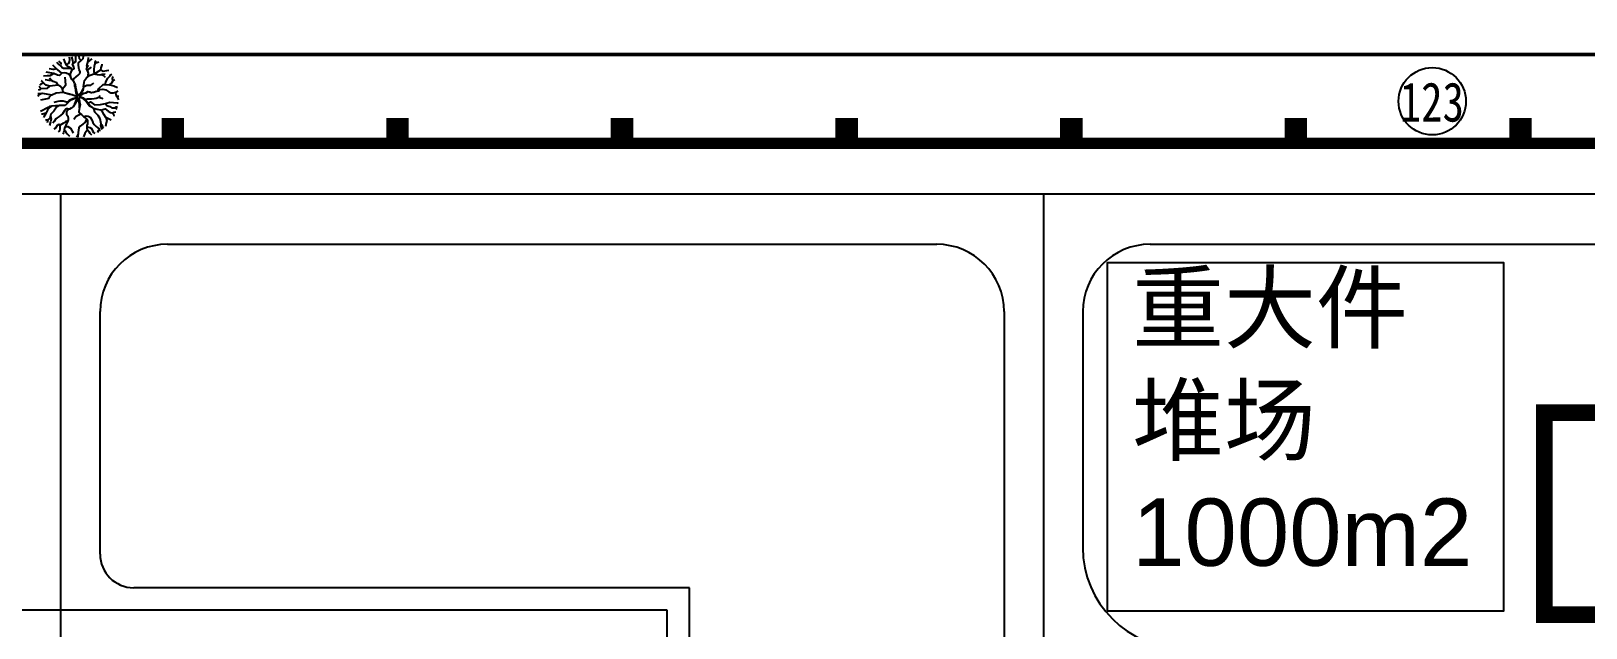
# Model space of a CAD drawing. Extents: x 532522 to 2902776, y -101917278 to 111238625.
# Drawn here: x 2901533.7 to 2901672.2, y 2548965.2 to 2549018.3 of the extents above; entities that cross this region are included whole.
import ezdxf
from ezdxf.enums import TextEntityAlignment as Align

# ---------------------------------------------------------------- set-up
doc = ezdxf.new("R2010")
doc.units = 0
doc.header["$LTSCALE"] = 1000
doc.header["$MEASUREMENT"] = 0
doc.linetypes.add('DASHDOT', pattern=[1, 0.5, -0.25, 0, -0.25])
doc.linetypes.add('DASHED2', pattern=[9.525, 6.35, -3.175])
for name, color, linetype in [('#1力能', 7, 'CONTINUOUS'), ('1', 7, 'CONTINUOUS'), ('15', 7, 'CONTINUOUS'), ('34', 7, 'CONTINUOUS'), ('施工临建布置', 7, 'CONTINUOUS'), ('道路', 5, 'CONTINUOUS')]:
    doc.layers.add(name, color=color, linetype=linetype)
doc.styles.add('GEDITXT', font='', dxfattribs={"height": 0.2})
doc.styles.get("Standard").update_dxf_attribs({"font": '', "width": 1.1})
doc.styles.get('GEDITXT').set_extended_font_data('SimSun')
doc.styles.get('Standard').set_extended_font_data('SimSun')

# ---------------------------------------------------------------- blocks, each defined once
blk = doc.blocks.new('VEGTRE')
at = {"layer": '34', "color": 95, "linetype": 'Continuous'}
for p, q in [((-8.528, 0.012), (-9.251, 0.386)), ((0.118, -8.826), (0.14, -9.251)), ((3.566, -7.88), (3.93, -8.367))]:
    blk.add_line(p, q, dxfattribs=at)
for points in [[(-5.323, 6.918), (-5.362, 7.246), (-5.46, 7.463)], [(-2.195, 6.115), (-2.574, 6.648), (-3.106, 7.036), (-3.4, 7.185), (-3.962, 7.479), (-4.61, 7.805), (-4.773, 7.915)], [(-3.752, 7.369), (-3.99, 8.041), (-3.988, 8.338)], [(-2.021, 2.95), (-2.046, 4.279), (-2.195, 6.115), (-2.229, 6.518), (-2.46, 6.863), (-3.385, 8.6)], [(0.397, 6.077), (-0.091, 6.602), (-0.424, 6.73), (-0.829, 8.612)], [(0.749, 8.303), (0.417, 8.867), (0.067, 9.236)], [(0.754, 9.176), (0.786, 8.248), (0.421, 5.99), (0.879, 5.048), (1.021, 3.397), (1.745, 3.549), (2.297, 4.056), (2.627, 4.528), (2.402, 6.574), (1.892, 7.12), (1.776, 8.509), (1.535, 8.749), (1.489, 9.113)], [(1.776, 8.509), (2.094, 8.662), (2.303, 8.938)], [(2.4, 6.569), (2.605, 7.267), (2.93, 7.679), (3.581, 8.303), (3.658, 8.472)], [(3.186, 7.925), (2.785, 8.597), (2.653, 8.841)], [(3.694, 6.082), (3.694, 6.585), (3.817, 7.533)], [(4.535, 1.708), (5.166, 2.212), (5.405, 2.749), (5.458, 3.195), (5.405, 3.713), (4.846, 4.231), (4.892, 4.745), (5.303, 5.581), (5.602, 7.304)], [(5.303, 5.581), (5.202, 5.697), (4.995, 6.082), (4.79, 6.494), (4.73, 7.087), (4.699, 7.94)], [(-6.48, 4.13), (-6.809, 4.197), (-7.373, 4.169), (-7.785, 4.256), (-8.041, 4.579)], [(-5.516, 2.354), (-5.718, 2.925), (-6.014, 3.369), (-6.482, 4.138), (-6.364, 4.405), (-6.573, 4.79), (-7.162, 5.174), (-7.426, 5.518)], [(-4.4, 6.349), (-5.149, 6.149), (-5.738, 6.297), (-6.573, 6.509)], [(-2.28, 1.166), (-2.28, 1.166), (-2.588, 1.561), (-2.851, 2.005), (-2.762, 2.39), (-2.79, 2.715), (-3.321, 3.217), (-3.913, 3.602), (-4.236, 3.99), (-4.562, 4.344), (-4.855, 4.817), (-5.062, 5.113), (-5.651, 5.497), (-6.065, 5.795)], [(-2.046, 4.279), (-2.4, 4.964), (-3.287, 5.585), (-3.964, 6.236), (-4.882, 6.473), (-5.323, 6.918), (-5.978, 7.056)], [(-1.333, 2.385), (-1.014, 3.395), (-1.014, 4.191), (-1.128, 4.636), (-1.306, 5.585)], [(2.626, 4.535), (3.13, 4.899), (3.487, 5.697), (3.694, 6.082), (4.2, 6.525)], [(5.405, 3.715), (5.79, 4.156), (6.145, 4.662), (6.412, 4.985), (7.164, 5.812)], [(6.391, 4.959), (6.236, 5.518), (6.236, 5.725), (6.395, 6.648)], [(6.436, 1.643), (6.438, 3.318), (6.576, 3.653), (7.149, 4.036), (7.438, 4.497), (7.838, 4.863)], [(7.15, 4.038), (7.415, 3.92), (7.622, 3.862), (8.115, 4.385)], [(-5.072, -1.937), (-5.316, -1.81), (-5.788, -1.573), (-6.291, -1.097), (-6.762, -0.477), (-7.144, -0.179), (-7.677, -0.092), (-8.21, -0.003), (-9.26, 0.048)], [(-2.826, 2.118), (-3.087, 2.39), (-3.441, 2.687), (-3.737, 2.687), (-4.003, 2.656), (-4.241, 2.538), (-4.446, 2.391), (-5.01, 2.243), (-5.306, 2.273), (-5.778, 2.451), (-6.162, 2.631), (-6.487, 2.807), (-6.99, 3.043), (-7.521, 3.161), (-7.788, 2.985), (-8.085, 2.779), (-8.47, 2.513), (-9.051, 1.949)], [(-7.644, 3.079), (-7.906, 3.251), (-8.291, 3.34), (-8.579, 3.473)], [(-6.774, 2.944), (-6.814, 2.364), (-7.2, 1.771), (-7.88, 1.359), (-8.262, 1.156)], [(-3.964, -0.615), (-4.554, 0.443), (-5.236, 0.966)], [(-2.528, -0.28), (-2.003, -0.333), (-1.532, -0.287), (-1.009, -0.157), (-0.532, 0.043), (-0.487, 0.128), (-0.547, 0.195), (-1.308, 0.535), (-1.732, 0.759), (-2.28, 1.166)], [(-1.836, 0.836), (-1.532, 0.733), (-1.116, 0.535), (-0.728, 0.366), (-0.39, 0.222), (-0.308, 0.227), (-0.28, 0.318), (-0.409, 0.672), (-0.636, 1.292), (-0.851, 1.797), (-0.99, 2.038), (-1.383, 2.386), (-2.021, 2.95)], [(-1.496, 2.487), (-1.121, 2.253), (-0.85, 2.084), (-0.631, 1.636), (-0.436, 1.202), (-0.25, 0.662), (-0.137, 0.338), (-0.082, 0.263), (0.005, 0.289), (0.087, 0.499), (0.217, 0.862), (0.39, 1.333), (0.535, 1.913), (0.667, 2.463), (0.776, 2.867), (0.944, 3.145)], [(1.021, 3.397), (0.781, 2.621), (0.631, 1.971), (0.446, 1.246), (0.217, 0.503), (0.181, 0.39), (0.227, 0.262), (0.33, 0.248), (0.841, 0.426), (1.405, 0.538), (2.063, 0.638), (2.492, 0.733), (2.858, 0.774)], [(3.063, 0.843), (2.672, 0.708), (2.15, 0.579), (1.579, 0.487), (1.012, 0.402), (0.627, 0.217), (0.272, 0.046), (0.227, -0.01), (0.325, -0.138), (0.631, -0.385), (1.205, -0.844), (1.463, -1.024), (1.971, -1.188)], [(1.682, 3.535), (2.169, 3.304), (2.692, 2.851), (4.438, 2.986)], [(3.063, 0.843), (3.328, 0.935), (3.95, 1.438), (4.453, 1.703), (5.191, 1.733), (5.991, 1.467), (6.227, 1.436), (6.494, 1.703), (6.82, 2.174), (7.145, 2.617), (7.503, 2.795), (8.005, 3.031), (8.622, 3.282)], [(3.581, 1.14), (4.067, 0.995), (4.569, 0.431), (4.892, -0.014), (5.277, -0.369), (5.689, -0.487), (6.222, -0.251), (6.549, -0.162), (7.318, -0.075), (7.703, -0.106), (8.205, -0.578), (8.704, -1.142), (9.144, -1.244)], [(6.128, 1.448), (6.462, 0.903), (6.966, 1.051), (7.379, 1.315), (7.677, 1.108), (8.027, 0.545), (9.212, 0.508)], [(7.313, 2.699), (7.617, 2.232), (7.971, 1.997), (8.477, 1.877), (9.005, 2.002)], [(7.607, 1.156), (7.822, 1.138), (8.238, 1.197), (9.109, 1.462)], [(-7.533, -2.133), (-7.918, -1.867), (-8.39, -1.542), (-9.183, -1.21)], [(-3.385, -0.159), (-3.45, -0.154), (-3.774, -0.39), (-4.101, -0.774), (-4.337, -1.041), (-4.516, -1.246), (-4.752, -1.574), (-4.959, -1.839), (-5.168, -2.015), (-5.405, -2.164), (-5.937, -2.133), (-6.203, -2.133), (-6.619, -2.015), (-6.913, -1.957), (-7.178, -1.985), (-7.475, -2.075), (-7.713, -2.311), (-7.978, -2.46), (-8.333, -2.696), (-8.744, -3.056)], [(-6.979, -1.964), (-6.973, -2.342), (-7.031, -2.636), (-7.27, -3.021), (-7.773, -3.287), (-8.159, -3.523), (-8.431, -3.836)], [(-4.544, -1.287), (-4.398, -1.839), (-4.429, -2.313), (-4.667, -2.757), (-5.318, -3.111), (-5.88, -3.318), (-6.326, -3.644), (-6.8, -4.147), (-7.126, -4.528), (-7.364, -4.768), (-7.882, -4.867)], [(-5.373, -7.544), (-4.773, -6.301), (-4.157, -5.926), (-3.485, -5.583), (-3.097, -5.157), (-2.957, -4.362), (-2.723, -3.472), (-3.477, -3.759), (-4.239, -4.508), (-5.019, -4.947), (-6.152, -5.144), (-6.579, -5.092), (-7.516, -5.415)], [(-2.462, -3.179), (-2.137, -2.583), (-1.759, -2.28), (-1.347, -1.979), (-0.903, -1.67), (-0.496, -1.229), (-0.344, -0.944), (-0.215, -0.239), (-0.255, -0.128), (-0.359, -0.106), (-0.985, -0.282), (-1.626, -0.421), (-1.896, -0.446), (-2.446, -0.297), (-2.923, -0.203), (-3.385, -0.159)], [(1.2, -4.123), (0.961, -3.593), (0.913, -3.108), (0.897, -2.942), (0.997, -2.662), (1.092, -2.21), (0.831, -1.764), (0.703, -1.215), (0.494, -0.85), (0.212, -0.451), (0.109, -0.39), (0.005, -0.414), (-0.07, -0.533), (-0.188, -1.003), (-0.224, -1.147), (-0.641, -1.614), (-0.865, -1.855), (-1.516, -2.27), (-2.173, -2.856), (-2.723, -3.472)], [(-1.516, -2.27), (-1.195, -2.785), (-1.891, -3.706), (-1.81, -5.097), (-1.538, -6.27), (-1.277, -7.256), (-1.383, -8.903), (-1.521, -9.106)], [(-0.641, -1.614), (-0.465, -2.169), (-0.497, -3.026), (-0.439, -3.619), (-0.352, -4.121), (-0.147, -4.685), (-0.354, -5.393), (-0.503, -5.629)], [(2.289, -1.251), (1.369, -1.07), (0.949, -0.757), (0.272, -0.338), (0.525, -0.728), (0.745, -1.07), (0.821, -1.393), (0.979, -1.87), (1.191, -2.229), (0.985, -3.046), (1.251, -4.369)], [(2.289, -1.251), (3.273, -1.369), (3.718, -1.47), (4.297, -1.908), (4.509, -2.215), (4.892, -2.778), (5.333, -3.788), (6.144, -5.178), (5.853, -5.723), (5.997, -6.562), (6.022, -7.009)], [(2.289, -1.251), (2.622, -1.988), (2.668, -2.896), (3.077, -3.598)], [(4.509, -2.215), (5.359, -2.379), (5.863, -2.203), (6.366, -1.908), (7.164, -2.383)], [(5.964, -2.144), (6.308, -2.441), (6.776, -3.034)], [(6.708, -2.111), (7.077, -1.968), (7.61, -2.147), (8.109, -2.292), (8.918, -2.378)], [(8.046, -2.275), (8.258, -2.65), (8.658, -3.2)], [(8.268, -0.651), (8.617, -0.311), (9.226, -0.229)], [(-7.467, -4.788), (-7.696, -4.588), (-8.154, -4.393)], [(-6.154, -5.144), (-6.419, -5.388), (-6.862, -5.537), (-7.209, -5.815)], [(-4.773, -6.301), (-5.475, -6.544), (-6.005, -6.426), (-6.809, -6.28)], [(-3.097, -5.157), (-2.87, -5.896), (-2.783, -6.162), (-3.316, -6.841), (-3.614, -7.403), (-3.703, -7.757), (-3.526, -8.173), (-3.497, -8.573)], [(-1.538, -6.27), (-2.044, -6.574), (-2.251, -7.198), (-2.549, -7.67), (-2.579, -8.113), (-2.521, -8.379), (-2.316, -8.733), (-2.277, -8.973)], [(-0.179, -4.798), (-0.06, -4.862), (0.297, -5.039)], [(1.251, -4.369), (1.333, -4.685), (1.627, -4.952), (1.744, -5.662), (1.535, -6.342), (1.12, -6.993), (0.913, -7.436), (0.851, -8.029), (1.145, -8.826), (1.335, -9.154)], [(1.263, -4.424), (1.868, -4.687), (2.81, -5.721), (2.749, -6.195), (2.682, -7.19), (2.651, -7.523), (2.497, -8.152), (2.115, -9.003)], [(2.749, -6.195), (3.569, -6.393), (4.232, -6.769), (4.728, -7.321), (4.964, -7.379), (5.123, -7.651)], [(5.062, -5.236), (4.879, -5.692), (4.463, -6.137)], [(5.241, -3.574), (5.089, -4.362), (5, -4.954), (5.115, -5.487), (5.232, -6.168)], [(5.333, -3.788), (5.653, -3.624), (6.273, -3.682), (6.894, -3.744), (7.456, -3.773), (7.75, -4.07), (7.93, -4.732)], [(6.144, -5.179), (6.595, -5.251), (7.246, -5.46), (7.42, -5.497)], [(7.605, -3.921), (7.841, -3.892), (8.226, -4.07), (8.258, -4.132)], [(-3.675, -7.646), (-4, -8.051), (-4.462, -8.113)], [(-2.456, -8.492), (-2.67, -8.706), (-2.846, -8.81)], [(1.041, -8.544), (0.436, -8.59), (0.079, -8.856), (-0.393, -9.062), (-0.711, -9.226)], [(2.682, -7.164), (3.128, -7.675), (3.544, -7.882), (4.135, -7.851), (4.62, -8.005)]]:
    blk.add_lwpolyline(points, dxfattribs=at)

msp = doc.modelspace()

# ---------------------------------------------------------------- linework, layer by layer
at = {"layer": '#1力能', "color": 3, "linetype": 'Continuous', "const_width": 95, "flags": 128}
msp.add_lwpolyline([(2901626.87, 2549064.83), (2901626.87, 2549066.62)], dxfattribs=at)
at = {"layer": '1', "color": 1, "linetype": 'Continuous'}
for points, const_width in [([(2901546.36, 2549010.59), (2901546.36, 2549008.34)], 2), ([(2901566.36, 2549010.59), (2901566.36, 2549008.34)], 2), ([(2901586.36, 2549010.59), (2901586.36, 2549008.34)], 2), ([(2901606.36, 2549010.59), (2901606.36, 2549008.34)], 2), ([(2901626.36, 2549010.59), (2901626.36, 2549008.34)], 2), ([(2901646.36, 2549010.59), (2901646.36, 2549008.34)], 2), ([(2901666.36, 2549010.59), (2901666.36, 2549008.34)], 2), ([(2901873.37, 2549008.34), (2901501.38, 2549008.34)], 1)]:
    msp.add_lwpolyline(points, dxfattribs=dict(at, const_width=const_width))
at = {"layer": '1', "color": 7, "linetype": 'Continuous', "const_width": 1.5, "flags": 128}
msp.add_lwpolyline([(2901668.48, 2548966.34), (2901668.48, 2548984.34), (2901698.48, 2548984.34), (2901698.48, 2548966.34), (2901668.48, 2548966.34)], dxfattribs=at)
at = {"layer": '15', "color": 3}
msp.add_circle((2901658.5, 2549012.08), 3, dxfattribs=at)
at = {"layer": '施工临建布置', "color": 6, "linetype": 'Continuous'}
msp.add_lwpolyline([(2901629.56, 2548966.68), (2901664.89, 2548966.68), (2901664.89, 2548997.7), (2901629.56, 2548997.7)], close=True, dxfattribs=at)
at = {"layer": '道路', "color": 4}
for p, q in [((2901488.38, 2549016.34), (2901873.37, 2549016.34)), ((2901488.38, 2549016.19), (2901873.37, 2549016.19)), ((2901491.85, 2549016.34), (2901760.87, 2549016.34)), ((2901488.38, 2549008.49), (2901873.37, 2549008.49)), ((2901488.38, 2549008.34), (2901873.37, 2549008.34)), ((2901491.85, 2549008.34), (2901760.87, 2549008.34)), ((2901545.88, 2548999.34), (2901614.38, 2548999.34)), ((2901633.38, 2548999.34), (2901888.87, 2548999.34)), ((2901539.88, 2548971.75), (2901539.88, 2548993.34)), ((2901620.38, 2548993.34), (2901620.38, 2548931.25)), ((2901627.38, 2548993.34), (2901627.38, 2548972.34)), ((2901592.38, 2548968.75), (2901542.88, 2548968.75)), ((2901592.38, 2548931.25), (2901592.38, 2548968.75))]:
    msp.add_line(p, q, dxfattribs=at)
at = {"layer": '道路', "color": 4, "linetype": 'DASHDOT', "ltscale": 2}
for p, q in [((2901450.46, 2549003.84), (2902271.6, 2549003.83)), ((2901536.38, 2548876.75), (2901536.38, 2549003.84)), ((2901623.88, 2549003.83), (2901623.88, 2548875.25))]:
    msp.add_line(p, q, dxfattribs=at)
at = {"layer": '道路', "color": 4, "ltscale": 2}
for p, q in [((2901590.38, 2548966.75), (2901471.1, 2548966.75)), ((2901590.38, 2548875.25), (2901590.38, 2548966.75))]:
    msp.add_line(p, q, dxfattribs=at)
at = {"layer": '道路', "color": 4}
for centre, radius, start, end in [((2901545.88, 2548993.34), 6, 90, 180), ((2901614.38, 2548993.34), 6, 0, 90), ((2901633.38, 2548993.34), 6, 90, 180), ((2901542.88, 2548971.75), 3, 180, 270), ((2901636.38, 2548972.34), 9, 180, 270)]:
    msp.add_arc(centre, radius, start, end, dxfattribs=at)

# ---------------------------------------------------------------- block references
at = {"layer": '34', "color": 95, "linetype": 'Continuous', "xscale": 0.3900013038538194, "yscale": 0.3900013038538194, "rotation": 90.00003464162717}
msp.add_blockref('VEGTRE', (2901537.93, 2549012.49), dxfattribs=at)

# ---------------------------------------------------------------- texts
at = {"layer": '15', "color": 3, "linetype": 'Continuous', "style": 'GEDITXT', "width": 0.799859}
msp.add_text('123', height=3.5, dxfattribs=at).set_placement((2901655.61, 2549013.77), align=Align.TOP_LEFT)
at = {"layer": '施工临建布置', "color": 6, "linetype": 'DASHED2', "insert": (2901631.78, 2548996.7), "char_height": 6, "width": 31.5445, "attachment_point": 1}
msp.add_mtext('{\\fKaiTi_GB2312|b0|i0|c134|p49;重大件堆场\\fArial|b0|i0|c0|p32;1000m2}', dxfattribs=at)

doc.saveas('drawing.dxf')
